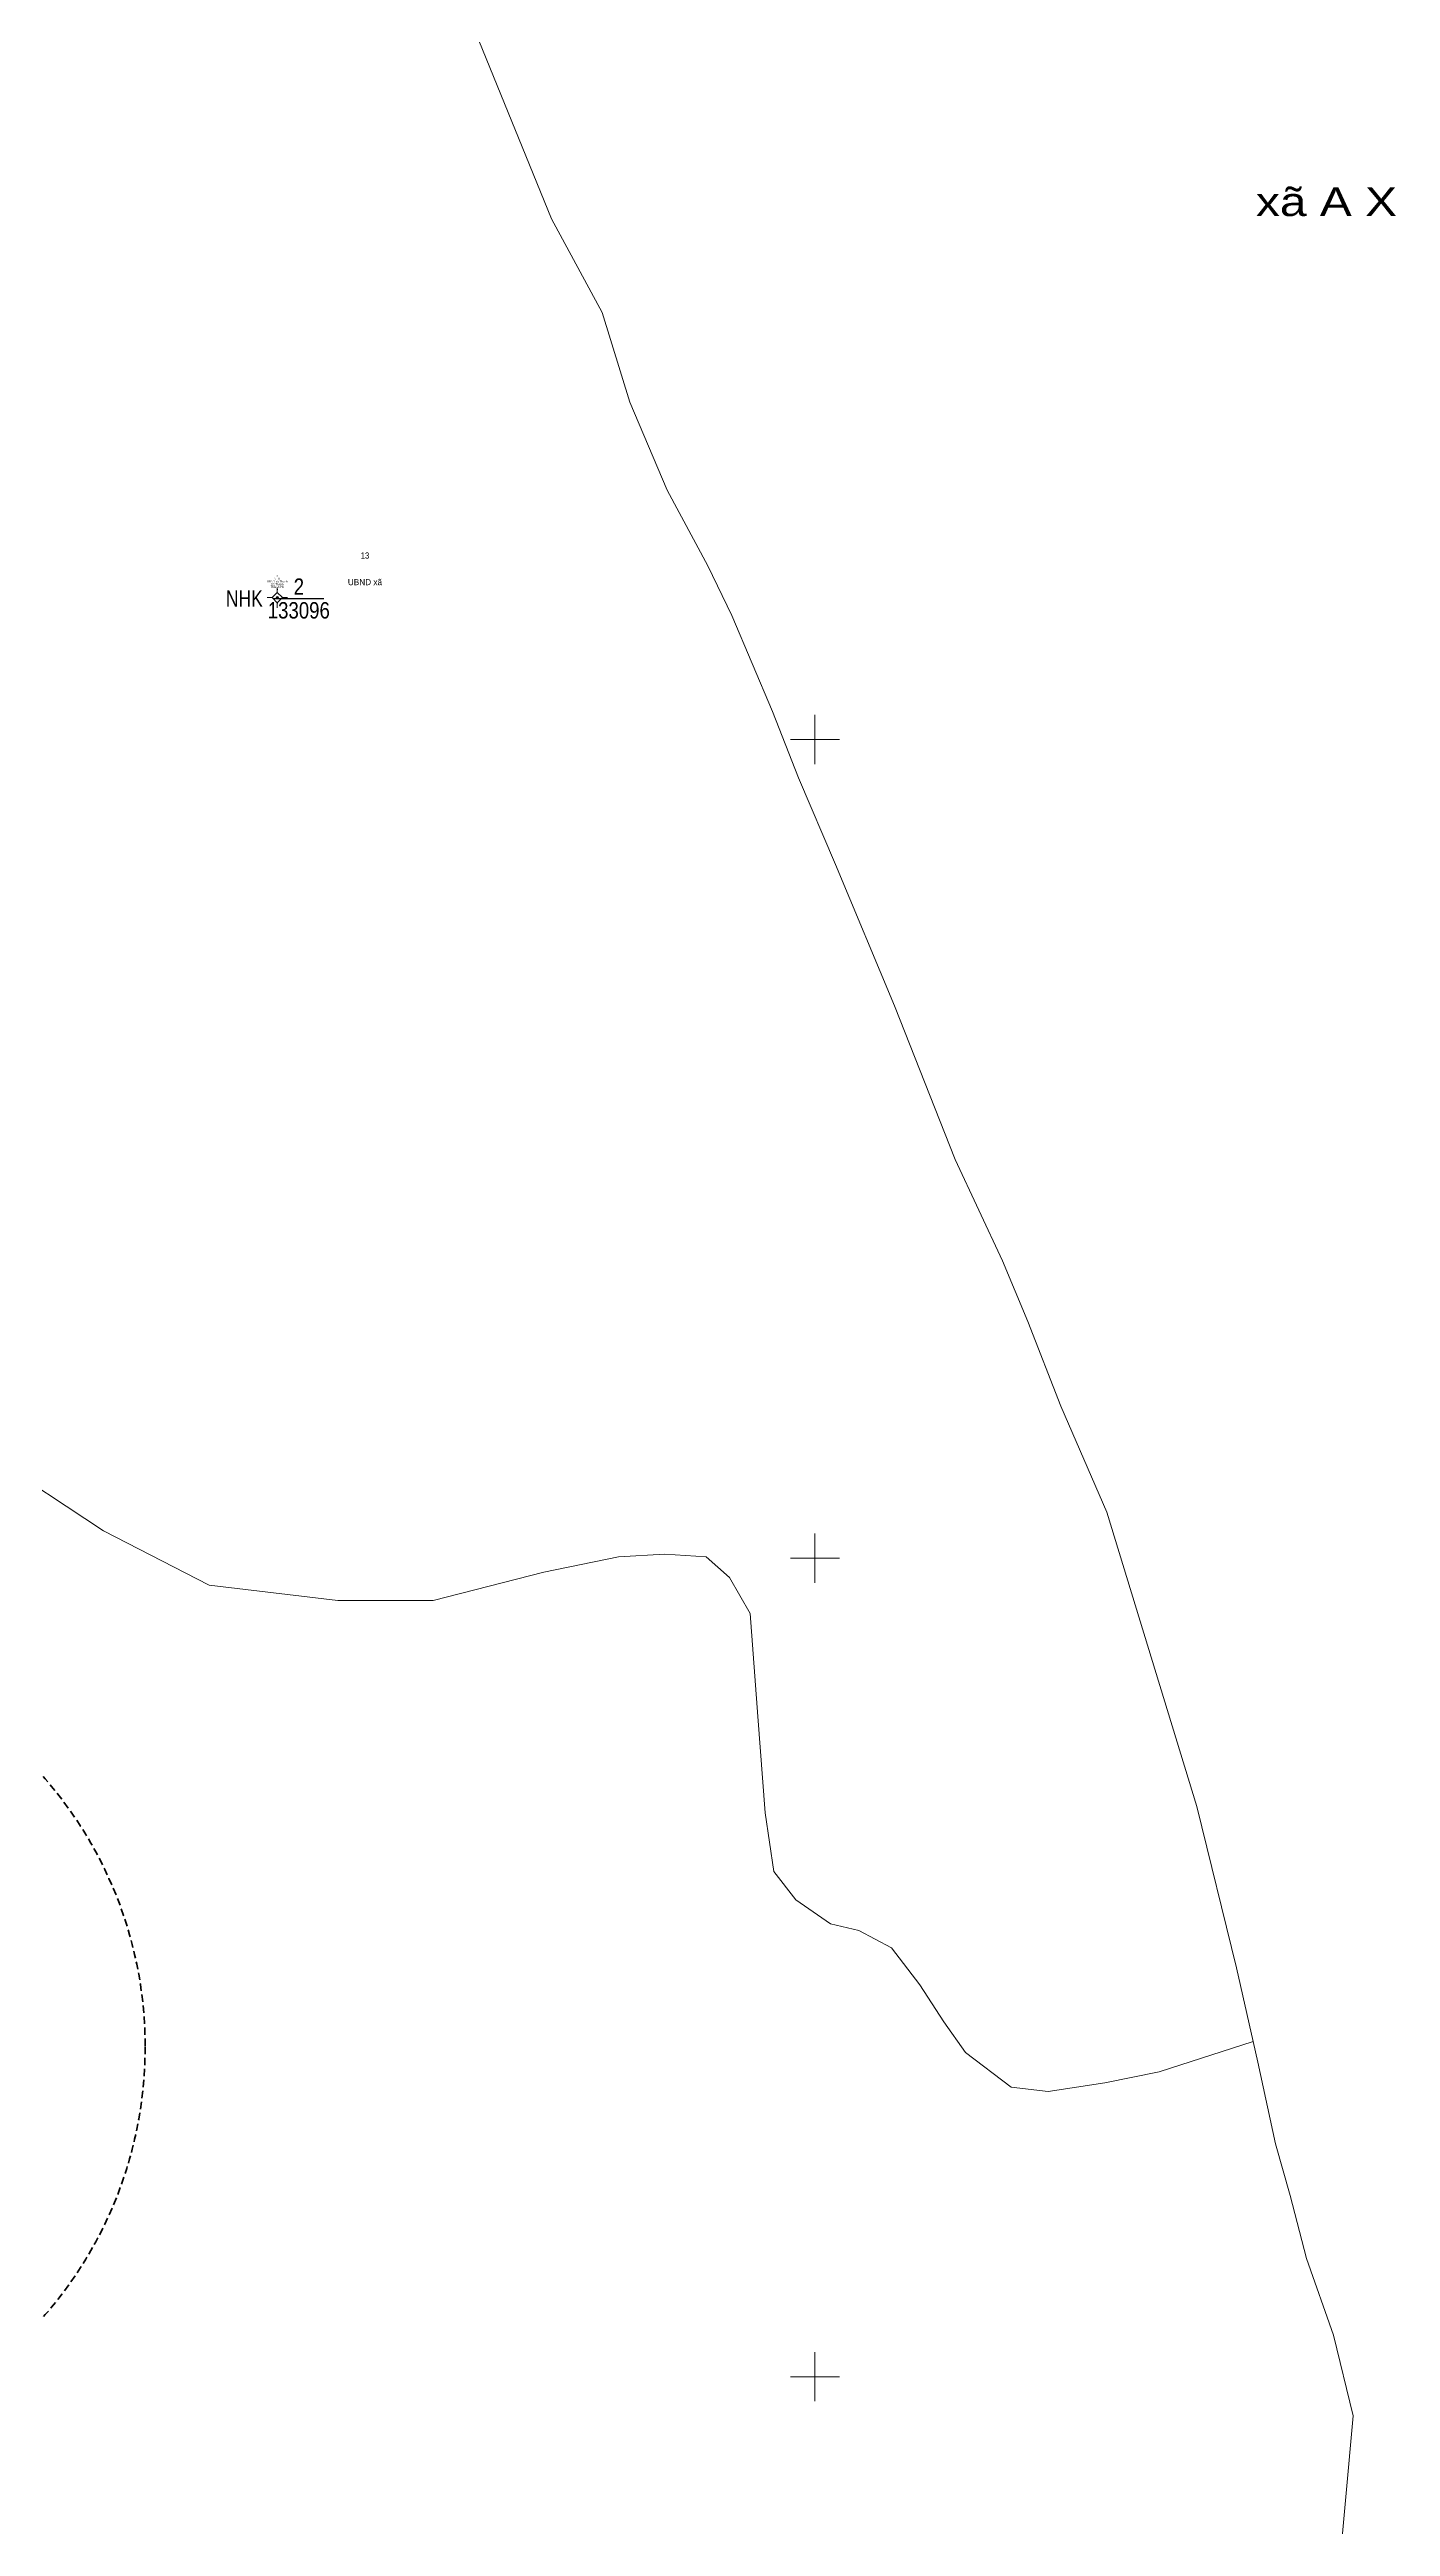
# Model space of a CAD drawing. Header units: metres. Extents: x 545779 to 547235, y 1823638 to 1825358.
# Drawn here: x 546413 to 546741, y 1824363 to 1824969 of the extents above; entities that cross this region are included whole.
import ezdxf
from ezdxf.enums import TextEntityAlignment as Align

# ---------------------------------------------------------------- set-up
doc = ezdxf.new("R2010")
doc.units = ezdxf.units.M
doc.header["$LTSCALE"] = 0.6
doc.linetypes.add('MEDIUM_DASHED', pattern=[4.5, 3, -1.5])
for name, color, linetype, lineweight in [('10', 7, 'Continuous', 13), ('11', 7, 'Continuous', 13), ('13', 7, 'Continuous', 25), ('46', 7, 'Continuous', 13), ('51', 7, 'MEDIUM_DASHED', 106), ('62', 7, 'Continuous', 13)]:
    doc.layers.add(name, color=color, linetype=linetype, lineweight=lineweight)
for name, color, linetype in [('15', 7, 'Continuous'), ('48', 7, 'Continuous'), ('54', 7, 'Continuous')]:
    doc.layers.add(name, color=color, linetype=linetype)

msp = doc.modelspace()

# ---------------------------------------------------------------- hatches: boundary and pattern name
at = {"layer": '11'}
msp.add_hatch(color=256, dxfattribs=at).paths.add_polyline_path([(546468.959, 1824834.67, 1), (546468.36, 1824834.67, 1)])

# ---------------------------------------------------------------- linework, layer by layer
at = {"layer": '10'}
msp.add_lwpolyline([(546398.49, 1824624.89), (546426.18, 1824606.63), (546451.99, 1824593.41), (546483.45, 1824589.63), (546506.74, 1824589.63), (546533.8, 1824596.56), (546552.05, 1824600.33), (546563.37, 1824600.96), (546573.44, 1824600.33), (546579.11, 1824595.3), (546584.14, 1824586.48), (546586.03, 1824561.29), (546587.87, 1824537.78), (546590, 1824523.41), (546595.32, 1824516.5), (546603.82, 1824510.64), (546610.74, 1824509.05), (546618.71, 1824504.79), (546625.62, 1824495.74), (546631.47, 1824486.7), (546636.79, 1824479.25), (546647.96, 1824470.74), (546657, 1824469.67), (546670.82, 1824471.8), (546684.11, 1824474.46), (546707.07, 1824481.91)], dxfattribs=at)
at = {"layer": '11'}
for p, q in [((546467.41, 1824834.67), (546466.16, 1824834.67)), ((546468.66, 1824837.17), (546468.66, 1824835.92)), ((546471.16, 1824834.67), (546469.91, 1824834.67)), ((546468.66, 1824833.42), (546468.66, 1824832.17))]:
    msp.add_line(p, q, dxfattribs=at)
msp.add_lwpolyline([(546468.66, 1824835.92), (546467.41, 1824834.67), (546468.66, 1824833.42), (546469.91, 1824834.67)], close=True, dxfattribs=at)
msp.add_circle((546468.659, 1824834.67), 0.3, dxfattribs=at)
at = {"layer": '13'}
msp.add_line((546467.83, 1824834.47), (546480.02, 1824834.47), dxfattribs=at)
at = {"layer": '46'}
for points in [[(546517.9, 1824970.8), (546535.64, 1824927.19), (546548.05, 1824904.36), (546554.8, 1824882.43), (546563.92, 1824860.93), (546573.83, 1824842.48), (546579.74, 1824830.29), (546589.62, 1824806.83), (546595.95, 1824790.61), (546605.03, 1824769.47), (546619.4, 1824734.97), (546634.29, 1824697.37), (546645.79, 1824672.6), (546651.97, 1824657.84), (546660.07, 1824637.16), (546671.32, 1824611.24), (546693.32, 1824539.32), (546703.01, 1824499.88), (546707.07, 1824481.91)], [(546707.07, 1824481.91), (546708.21, 1824476.85), (546712.52, 1824456.89), (546716.07, 1824444.27), (546720.09, 1824428.92), (546726.69, 1824410.12), (546731.44, 1824390.42)], [(546624.73, 1823800), (546640.14, 1823879.68), (546653.81, 1823929.84), (546658, 1823945.22), (546691.49, 1824054.69), (546702.95, 1824145.79), (546707.04, 1824182.66), (546717.28, 1824233.87), (546731.44, 1824390.42)]]:
    msp.add_lwpolyline(points, dxfattribs=at)
at = {"layer": '51'}
msp.add_circle((546336.38, 1824480.61), 100, dxfattribs=at)
at = {"layer": '62'}
for p, q in [((546600, 1824794), (546600, 1824806)), ((546594, 1824800), (546606, 1824800)), ((546600, 1824594), (546600, 1824606)), ((546594, 1824600), (546606, 1824600)), ((546600, 1824394), (546600, 1824406)), ((546594, 1824400), (546606, 1824400))]:
    msp.add_line(p, q, dxfattribs=at)

# ---------------------------------------------------------------- texts
at = {"layer": '13', "width": 0.8}
msp.add_text('NHK ', height=4, dxfattribs=at).set_placement((546466.31, 1824832.47), align=Align.RIGHT)
at = {"layer": '13', "width": 0.85}
for s, p in [('133096', (546473.915, 1824829.58)), ('2', (546473.93, 1824835.36))]:
    msp.add_text(s, height=4, dxfattribs=at).set_placement(p, align=Align.CENTER)
at = {"layer": '15', "width": 0.95}
msp.add_text('13', height=1.5, dxfattribs=at).set_placement((546490.085, 1824844.22), align=Align.CENTER)
at = {"layer": '15'}
msp.add_text('UBND xã', height=1.5, dxfattribs=at).set_placement((546490.08, 1824837.72), align=Align.CENTER)
at = {"layer": '48', "width": 1.25}
msp.add_text('xã A Xing', height=7, dxfattribs=at).set_placement((546757.81, 1824927.9), align=Align.RIGHT)
at = {"layer": '54'}
for s, width, p in [('2', 0.8, (546468.66, 1824839.7)), ('UBND xã Thanh', 0.9, (546468.66, 1824838.38)), ('Thôn A Ho', 0.9, (546468.66, 1824837.06)), ('Xã Thanh', 0.9, (546468.665, 1824837.72)), ('0', 0.85, (546468.655, 1824836.4)), ('0', 0.85, (546468.655, 1824833.1))]:
    msp.add_text(s, height=0.5, dxfattribs=dict(at, width=width)).set_placement(p, align=Align.CENTER)
msp.add_text('NHK', height=0.5, dxfattribs=at).set_placement((546468.66, 1824839.04), align=Align.CENTER)

doc.saveas('drawing.dxf')
